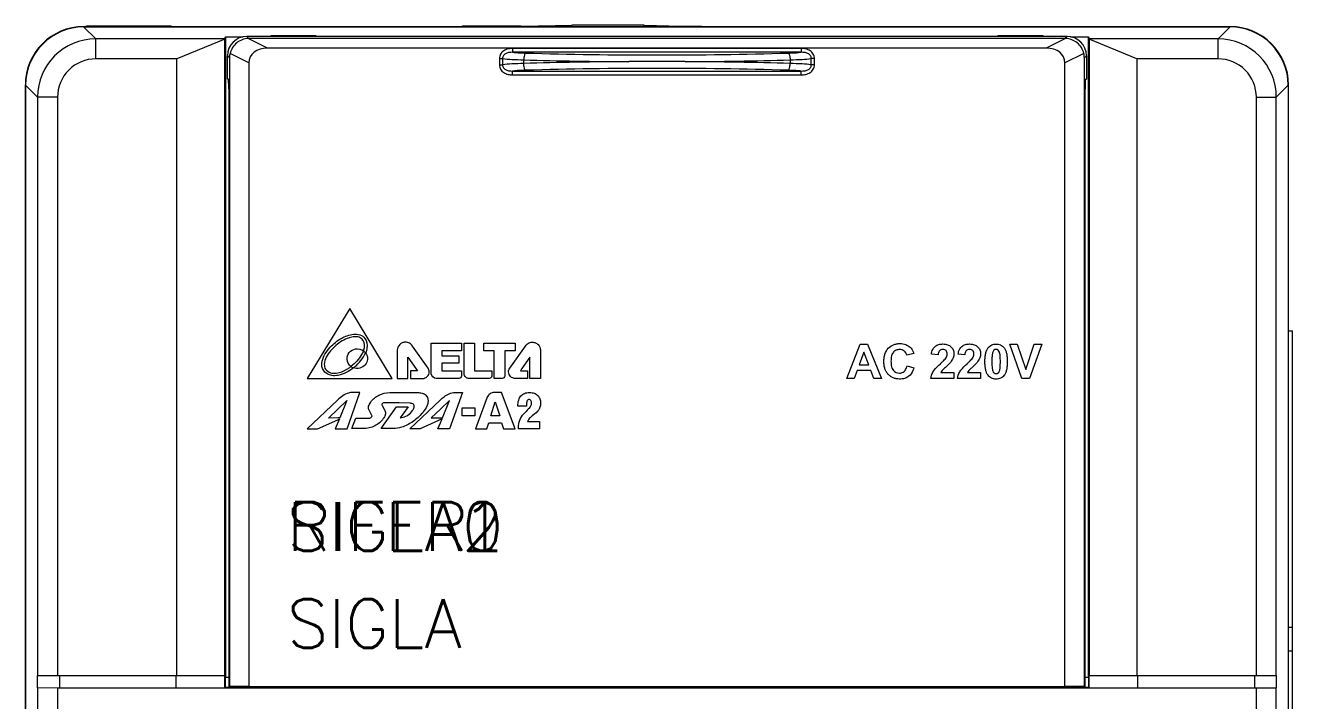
# Model space of a CAD drawing. Extents: x 0 to 67, y 0 to 185.
# Drawn here: x 1.5 to 66.8, y 149.7 to 184.5 of the extents above; entities that cross this region are included whole.
import ezdxf

# ---------------------------------------------------------------- set-up
doc = ezdxf.new("R2010")
doc.units = 0
doc.header["$LTSCALE"] = 4
doc.layers.get('0').update_dxf_attribs({"linetype": 'CONTINUOUS'})
doc.layers.add('02___PRT_ALL_AXES', color=7, linetype='CONTINUOUS')
doc.styles.get("Standard").update_dxf_attribs({"font": 'romans.shx'})

msp = doc.modelspace()

# ---------------------------------------------------------------- linework, layer by layer
at = {"color": 7, "linetype": 'Continuous'}
for p, q in [((63.543, 184.474), (4.543, 184.474)), ((5.171, 183.845), (4.558, 184.458)), ((63.528, 184.458), (4.558, 184.458)), ((5.143, 184.474), (5.143, 184.524)), ((5.143, 184.524), (9.043, 184.524)), ((6.493, 184.474), (6.493, 184.524)), ((9.043, 184.474), (9.043, 184.524)), ((11.808, 183.845), (11.843, 183.95)), ((11.843, 183.95), (11.843, 150.969)), ((11.843, 183.95), (12.76, 183.95)), ((13.048, 183.868), (12.943, 183.974)), ((55.144, 183.974), (12.943, 183.974)), ((14.193, 184.026), (14.176, 183.974)), ((14.193, 184.026), (14.193, 183.974)), ((14.193, 184.026), (16.493, 184.026)), ((16.493, 183.974), (16.493, 184.026)), ((16.493, 184.026), (16.511, 183.974)), ((27.043, 184.5), (28.817, 184.53)), ((28.817, 184.53), (29.656, 184.544)), ((29.656, 184.474), (29.656, 184.544)), ((33.384, 184.544), (29.656, 184.544)), ((33.384, 184.474), (33.384, 184.544)), ((33.384, 184.544), (34.654, 184.523)), ((34.654, 184.523), (36.353, 184.494)), ((51.593, 184.026), (51.576, 183.974)), ((51.593, 184.026), (51.593, 183.974)), ((51.593, 184.026), (53.893, 184.026)), ((53.893, 183.974), (53.893, 184.026)), ((53.893, 184.026), (53.911, 183.974)), ((55.144, 183.974), (55.038, 183.868)), ((55.326, 183.95), (56.243, 183.95)), ((56.243, 150.969), (56.243, 183.95)), ((56.243, 183.95), (56.278, 183.845)), ((62.916, 183.845), (63.528, 184.458)), ((5.171, 182.819), (5.171, 183.845)), ((11.808, 183.845), (5.171, 183.845)), ((11.808, 183.831), (9.343, 182.819)), ((11.808, 183.831), (11.808, 183.845)), ((11.808, 151.074), (11.808, 183.831)), ((14.012, 183.368), (13.015, 183.867)), ((55.038, 183.868), (13.048, 183.868)), ((54.074, 183.368), (14.012, 183.368)), ((26.615, 183.354), (26.615, 183.155)), ((41.471, 183.354), (26.615, 183.354)), ((41.471, 183.354), (41.471, 183.155)), ((55.071, 183.867), (54.074, 183.368)), ((56.278, 183.831), (56.278, 183.845)), ((62.916, 183.845), (56.278, 183.845)), ((56.278, 183.831), (56.278, 151.074)), ((58.743, 182.819), (56.278, 183.831)), ((62.916, 182.819), (62.916, 183.845)), ((9.343, 182.819), (5.171, 182.819)), ((9.343, 151.074), (9.343, 182.819)), ((11.943, 181.774), (11.943, 182.974)), ((12.049, 182.868), (11.943, 182.974)), ((12.049, 182.868), (12.049, 150.513)), ((13.048, 182.612), (12.076, 183.099)), ((13.048, 182.612), (13.048, 150.522)), ((25.937, 182.834), (25.937, 182.513)), ((25.937, 182.834), (26.1, 182.834)), ((26.1, 182.834), (26.1, 182.513)), ((41.471, 183.155), (26.615, 183.155)), ((27.189, 182.58), (27.189, 182.767)), ((35.495, 182.674), (32.59, 182.674)), ((40.898, 182.767), (40.898, 182.58)), ((41.987, 182.513), (41.987, 182.834)), ((42.15, 182.834), (41.987, 182.834)), ((42.15, 182.513), (42.15, 182.834)), ((56.01, 183.099), (55.038, 182.612)), ((55.038, 150.522), (55.038, 182.612)), ((56.143, 182.974), (56.038, 182.868)), ((56.038, 150.513), (56.038, 182.868)), ((56.143, 182.974), (56.143, 181.774)), ((58.743, 182.819), (58.743, 151.074)), ((62.916, 182.819), (58.743, 182.819)), ((25.937, 182.513), (26.1, 182.513)), ((26.615, 181.993), (26.615, 182.192)), ((26.615, 182.192), (41.471, 182.192)), ((26.615, 181.993), (41.471, 181.993)), ((41.471, 181.993), (41.471, 182.192)), ((42.15, 182.513), (41.987, 182.513)), ((1.543, 14.858), (1.543, 181.474)), ((1.559, 181.459), (1.559, 24.688)), ((2.172, 180.846), (1.559, 181.459)), ((11.996, 181.774), (11.943, 181.774)), ((56.091, 181.774), (56.143, 181.774)), ((65.915, 180.846), (66.527, 181.459)), ((66.527, 181.459), (66.527, 24.688)), ((66.543, 24.674), (66.543, 181.474)), ((2.172, 180.846), (2.172, 151.074)), ((3.198, 180.846), (2.172, 180.846)), ((3.198, 180.846), (3.198, 151.074)), ((12.009, 181.274), (12.009, 150.5)), ((56.078, 150.5), (56.078, 181.274)), ((64.889, 151.074), (64.889, 180.846)), ((64.889, 180.846), (65.915, 180.846)), ((65.915, 151.074), (65.915, 180.846)), ((18.247, 169.973), (16.048, 166.368)), ((20.427, 166.368), (18.247, 169.973)), ((66.543, 168.812), (66.755, 168.812)), ((66.741, 19.04), (66.755, 168.812)), ((20.683, 167.831), (20.683, 166.368)), ((22.267, 166.897), (21.46, 168.039)), ((22.43, 166.614), (22.43, 168.19)), ((22.43, 168.19), (23.979, 168.19)), ((22.976, 167.798), (22.976, 167.539)), ((23.979, 167.798), (22.976, 167.798)), ((23.979, 168.19), (23.979, 167.798)), ((24.127, 166.614), (24.127, 168.19)), ((24.127, 168.19), (24.659, 168.19)), ((24.659, 168.19), (24.659, 166.765)), ((25.131, 167.798), (25.131, 168.19)), ((25.131, 168.19), (26.749, 168.19)), ((25.672, 167.798), (25.131, 167.798)), ((25.672, 166.368), (25.672, 167.798)), ((26.209, 167.798), (26.209, 166.496)), ((26.749, 167.798), (26.209, 167.798)), ((26.469, 166.897), (27.276, 168.039)), ((26.749, 168.19), (26.749, 167.798)), ((28.048, 167.831), (28.048, 166.368)), ((43.821, 166.368), (44.506, 168.137)), ((44.694, 167.723), (44.456, 167.07)), ((44.506, 168.137), (44.884, 168.137)), ((44.938, 167.07), (44.694, 167.723)), ((44.884, 168.137), (45.593, 166.368)), ((47.258, 167.646), (46.906, 167.561)), ((48.51, 167.586), (48.171, 167.619)), ((49.883, 167.586), (49.544, 167.619)), ((52.824, 166.368), (52.194, 168.137)), ((52.194, 168.137), (52.581, 168.137)), ((52.581, 168.137), (53.028, 166.828)), ((53.028, 166.828), (53.459, 168.137)), ((53.84, 168.137), (53.21, 166.368)), ((53.459, 168.137), (53.84, 168.137)), ((21.224, 166.368), (21.224, 167.469)), ((21.224, 167.469), (21.642, 166.873)), ((22.976, 167.539), (23.847, 167.539)), ((22.976, 167.147), (22.976, 166.765)), ((23.847, 167.147), (22.976, 167.147)), ((23.847, 167.539), (23.847, 167.147)), ((27.507, 167.459), (27.089, 166.873)), ((27.507, 166.368), (27.507, 167.459)), ((44.456, 167.07), (44.938, 167.07)), ((46.917, 167.021), (47.264, 166.913)), ((16.048, 166.368), (20.427, 166.368)), ((20.683, 166.368), (21.224, 166.368)), ((21.356, 166.765), (21.356, 166.368)), ((21.716, 166.765), (21.356, 166.765)), ((21.356, 166.368), (21.972, 166.368)), ((21.642, 166.873), (21.716, 166.765)), ((23.857, 166.368), (22.685, 166.368)), ((22.976, 166.765), (23.979, 166.765)), ((23.979, 166.765), (23.979, 166.486)), ((25.411, 166.368), (24.383, 166.368)), ((24.659, 166.765), (25.539, 166.765)), ((25.539, 166.765), (25.539, 166.486)), ((26.076, 166.368), (25.672, 166.368)), ((27.374, 166.368), (26.759, 166.368)), ((27.089, 166.873), (27.015, 166.765)), ((27.015, 166.765), (27.374, 166.765)), ((27.374, 166.765), (27.374, 166.368)), ((28.048, 166.368), (27.507, 166.368)), ((44.2, 166.368), (43.821, 166.368)), ((44.346, 166.77), (44.2, 166.368)), ((45.055, 166.77), (44.346, 166.77)), ((45.208, 166.368), (45.055, 166.77)), ((45.593, 166.368), (45.208, 166.368)), ((49.323, 166.368), (48.135, 166.368)), ((48.648, 166.682), (49.323, 166.682)), ((49.323, 166.682), (49.323, 166.368)), ((50.696, 166.368), (49.508, 166.368)), ((50.021, 166.682), (50.696, 166.682)), ((50.696, 166.682), (50.696, 166.368)), ((53.21, 166.368), (52.824, 166.368)), ((18.095, 163.779), (18.757, 165.646)), ((18.757, 165.646), (18.373, 165.646)), ((20.292, 165.642), (21.695, 165.642)), ((24.031, 165.648), (23.366, 163.782)), ((23.653, 165.648), (24.031, 165.648)), ((26.04, 165.649), (25.671, 165.649)), ((26.742, 163.779), (26.04, 165.649)), ((17.601, 165.248), (16.048, 163.779)), ((17.151, 164.332), (18.091, 165.24)), ((18.091, 165.24), (17.732, 164.335)), ((20.784, 165.113), (20.019, 165.113)), ((20.781, 165.111), (20.784, 165.113)), ((21.347, 165.091), (20.781, 165.111)), ((21.335, 163.782), (22.882, 165.251)), ((21.367, 165.089), (21.347, 165.091)), ((23.366, 165.241), (22.9, 164.788)), ((23.009, 164.337), (23.366, 165.241)), ((25.313, 165.4), (24.709, 163.779)), ((25.496, 164.439), (25.725, 165.167)), ((25.725, 165.167), (25.954, 164.439)), ((27.332, 165.053), (27.326, 164.949)), ((17.621, 164.335), (17.151, 164.332)), ((17.732, 164.335), (17.621, 164.335)), ((19.38, 164.468), (19.221, 164.765)), ((19.854, 163.785), (20.642, 164.912)), ((19.896, 164.985), (20.003, 164.786)), ((20.642, 164.912), (21.237, 164.912)), ((21.237, 164.912), (20.838, 164.339)), ((22.9, 164.788), (22.431, 164.337)), ((22.431, 164.337), (23.009, 164.337)), ((24.028, 164.439), (24.028, 164.85)), ((24.028, 164.85), (24.678, 164.85)), ((24.678, 164.439), (24.028, 164.439)), ((24.678, 164.85), (24.678, 164.439)), ((25.954, 164.439), (25.496, 164.439)), ((27.326, 164.949), (26.887, 164.949)), ((16.048, 163.779), (16.572, 163.779)), ((16.572, 163.779), (17.621, 164.247)), ((17.708, 164.285), (17.493, 163.777)), ((17.493, 163.777), (17.621, 163.779)), ((17.621, 164.247), (17.708, 164.285)), ((17.621, 163.779), (18.095, 163.779)), ((18.35, 163.785), (18.549, 164.332)), ((18.939, 163.785), (18.35, 163.785)), ((18.549, 164.332), (19.219, 164.331)), ((20.37, 163.785), (19.854, 163.785)), ((21.855, 163.782), (21.335, 163.782)), ((22.984, 164.288), (21.855, 163.782)), ((22.769, 163.782), (22.9, 164.086)), ((23.366, 163.782), (22.769, 163.782)), ((22.9, 164.086), (22.984, 164.288)), ((24.709, 163.779), (25.298, 163.779)), ((25.298, 163.779), (25.399, 164.088)), ((25.399, 164.088), (26.051, 164.088)), ((26.051, 164.088), (26.152, 163.779)), ((26.152, 163.779), (26.742, 163.779)), ((27.998, 163.779), (26.916, 163.779)), ((27.386, 164.152), (27.998, 164.152)), ((27.998, 164.152), (27.998, 163.779)), ((66.754, 153.542), (66.543, 153.542)), ((66.543, 152.342), (66.753, 152.342)), ((2.163, 150.442), (2.163, 151.074)), ((2.172, 151.074), (11.808, 151.074)), ((3.322, 150.432), (3.322, 151.074)), ((9.305, 150.432), (9.305, 151.074)), ((11.81, 150.44), (11.81, 151.074)), ((12.009, 150.969), (11.843, 150.969)), ((56.243, 150.969), (56.078, 150.969)), ((56.276, 150.44), (56.276, 151.074)), ((56.278, 151.074), (65.915, 151.074)), ((58.782, 150.432), (58.782, 151.074)), ((64.807, 150.432), (64.807, 151.074)), ((65.922, 150.441), (65.922, 151.074)), ((2.172, 150.439), (2.163, 150.442)), ((3.322, 150.432), (2.163, 150.442)), ((2.172, 150.439), (2.172, 25.301)), ((3.198, 150.43), (2.172, 150.439)), ((3.198, 150.43), (3.198, 25.301)), ((64.889, 150.43), (3.198, 150.43)), ((9.305, 150.432), (3.322, 150.432)), ((11.81, 150.44), (9.305, 150.432)), ((11.839, 150.469), (11.81, 150.44)), ((15.035, 150.469), (11.839, 150.469)), ((12.009, 150.5), (12.049, 150.513)), ((12.009, 150.5), (14.243, 150.5)), ((13.048, 150.522), (12.049, 150.513)), ((13.048, 150.522), (55.038, 150.522)), ((14.243, 150.482), (14.243, 150.5)), ((15.243, 150.482), (14.243, 150.482)), ((15.04, 150.474), (16.564, 150.474)), ((16.417, 150.474), (16.443, 150.5)), ((16.443, 150.5), (51.643, 150.5)), ((16.543, 150.47), (16.543, 150.5)), ((16.658, 150.458), (16.564, 150.474)), ((51.428, 150.458), (16.658, 150.458)), ((51.522, 150.474), (51.428, 150.458)), ((51.522, 150.474), (53.047, 150.474)), ((51.543, 150.5), (51.543, 150.47)), ((51.669, 150.474), (51.643, 150.5)), ((53.843, 150.482), (52.843, 150.482)), ((56.248, 150.469), (53.051, 150.469)), ((53.843, 150.482), (53.843, 150.5)), ((53.843, 150.5), (56.078, 150.5)), ((56.038, 150.513), (55.038, 150.522)), ((56.078, 150.5), (56.038, 150.513)), ((56.276, 150.44), (56.248, 150.469)), ((58.782, 150.432), (56.276, 150.44)), ((64.807, 150.432), (58.782, 150.432)), ((65.922, 150.441), (64.807, 150.432)), ((64.889, 150.43), (65.915, 150.439)), ((64.889, 25.301), (64.889, 150.43)), ((65.915, 150.439), (65.922, 150.441)), ((65.915, 25.301), (65.915, 150.439))]:
    msp.add_line(p, q, dxfattribs=at)
for centre, radius, start, end in [((4.543, 181.474), 3, 90, 180), ((63.543, 181.474), 3, 0, 90), ((5.171, 180.845), 3, 90.01153, 179.98847), ((62.915, 180.845), 3, 0.01153, 89.98847), ((5.17, 180.846), 1.973, 89.99359, 180.00605), ((33.903, 413.66), 230.99, 268.33423, 269.6745), ((33.976, -52.521), 235.199, 90.3375, 91.65377), ((34.043, 415.68), 232.663, 268.33515, 271.66485), ((34.11, 417.867), 235.198, 270.33749, 271.65378), ((34.183, -48.312), 230.99, 88.33423, 89.6745), ((62.916, 180.846), 1.973, 359.99359, 90.00605), ((34.043, -50.333), 232.663, 88.33515, 91.66485), ((38.432, 153.488), 15.77, 133.98889, 135.08998)]:
    msp.add_arc(centre, radius, start, end, dxfattribs=at)
for centre, major_axis, ratio, start_param, end_param in [((4.56, 181.457), (2.123, -2.123), 0.999315, 2.356537, 3.926648), ((12.944, 182.973), (0.708, -0.708), 0.999315, 2.356537, 3.926648), ((55.143, 182.973), (0.708, 0.708), 0.999315, -0.785056, 0.785056), ((63.526, 181.457), (2.123, 2.123), 0.999315, -0.785056, 0.785056), ((13.103, 182.814), (-0.424, 0.978), 0.928326, -0.382645, -0.349644), ((14.481, 182.244), (-1.361, 0.682), 0.656782, -0.919163, 0.317879), ((53.605, 182.244), (-1.361, -0.682), 0.656782, 2.823714, 4.060755), ((54.984, 182.814), (0.424, 0.978), 0.928326, 0.349644, 0.382645), ((13.075, 182.842), (0.948, -0.407), 0.963653, -2.982367, -2.749065), ((55.011, 182.842), (0.948, 0.407), 0.963653, -0.392528, -0.159225), ((11.996, 181.274), (0, 0.5), 0.026186, -1.570796, 0), ((56.091, 181.274), (0, 0.5), 0.026186, 0, 1.570796), ((11.839, 150.969), (0, 0.5), 0.008727, -3.132866, -1.570796), ((56.248, 150.969), (0, 0.5), 0.008727, -4.712389, -3.150319), ((15.035, 150.969), (0, 0.5), 0.008727, -3.132866, -3.00374), ((16.658, 150.758), (0, 0.3), 0.052408, -3.67477, -3.150319), ((51.428, 150.758), (0, 0.3), 0.052408, -3.132866, -2.608415), ((53.051, 150.969), (0, 0.5), 0.008727, -3.279445, -3.150319)]:
    msp.add_ellipse(centre, major_axis=major_axis, ratio=ratio, start_param=start_param, end_param=end_param, dxfattribs=at)
for points, knots in [([(13.015, 183.867), (12.907, 183.864), (12.691, 183.82), (12.406, 183.654), (12.188, 183.406), (12.102, 183.203), (12.076, 183.099)], [0, 0, 0, 0, 0.249743, 0.499909, 0.751366, 1, 1, 1, 1]), ([(26.615, 183.354), (26.536, 183.354), (26.377, 183.338), (26.153, 183.247), (26.009, 183.1), (25.947, 182.953), (25.937, 182.874), (25.937, 182.834)], [0, 0, 0, 0, 0.250301, 0.500191, 0.749315, 0.874681, 1, 1, 1, 1]), ([(42.15, 182.834), (42.15, 182.874), (42.139, 182.953), (42.077, 183.1), (41.933, 183.247), (41.71, 183.338), (41.551, 183.354), (41.471, 183.354)], [0, 0, 0, 0, 0.125322, 0.250694, 0.499823, 0.749709, 1, 1, 1, 1]), ([(56.01, 183.099), (55.984, 183.203), (55.898, 183.406), (55.68, 183.654), (55.395, 183.82), (55.179, 183.864), (55.071, 183.867)], [0, 0, 0, 0, 0.248634, 0.500091, 0.750257, 1, 1, 1, 1]), ([(26.615, 183.155), (26.559, 183.156), (26.447, 183.151), (26.282, 183.108), (26.163, 183.022), (26.108, 182.92), (26.099, 182.863), (26.1, 182.834)], [0, 0, 0, 0, 0.24803, 0.496914, 0.746675, 0.873244, 1, 1, 1, 1]), ([(26.1, 182.834), (26.259, 182.815), (26.622, 182.787), (26.985, 182.772), (27.189, 182.767)], [0, 0, 0, 0, 0.439939, 1, 1, 1, 1]), ([(26.615, 183.155), (26.665, 183.15), (26.887, 183.131), (27.11, 183.121), (27.284, 183.115)], [0, 0, 0, 0, 0.223912, 1, 1, 1, 1]), ([(27.284, 183.115), (27.277, 183.113), (27.263, 183.102), (27.239, 183.065), (27.215, 182.993), (27.196, 182.888), (27.19, 182.809), (27.189, 182.767)], [0, 0, 0, 0, 0.057532, 0.135853, 0.360121, 0.659638, 1, 1, 1, 1]), ([(40.803, 183.115), (40.864, 183.117), (41.087, 183.125), (41.31, 183.139), (41.471, 183.155)], [0, 0, 0, 0, 0.272744, 1, 1, 1, 1]), ([(40.803, 183.115), (40.809, 183.113), (40.823, 183.102), (40.848, 183.065), (40.871, 182.993), (40.891, 182.888), (40.897, 182.809), (40.898, 182.767)], [0, 0, 0, 0, 0.057534, 0.135858, 0.36013, 0.659645, 1, 1, 1, 1]), ([(40.898, 182.767), (41.101, 182.772), (41.465, 182.787), (41.828, 182.815), (41.987, 182.834)], [0, 0, 0, 0, 0.560061, 1, 1, 1, 1]), ([(41.987, 182.834), (41.987, 182.863), (41.978, 182.92), (41.923, 183.022), (41.804, 183.108), (41.64, 183.151), (41.527, 183.156), (41.471, 183.155)], [0, 0, 0, 0, 0.126761, 0.253337, 0.503099, 0.751978, 1, 1, 1, 1]), ([(25.937, 182.513), (25.937, 182.473), (25.947, 182.394), (26.009, 182.247), (26.153, 182.1), (26.377, 182.009), (26.536, 181.993), (26.615, 181.993)], [0, 0, 0, 0, 0.125322, 0.250694, 0.499823, 0.749709, 1, 1, 1, 1]), ([(26.1, 182.513), (26.099, 182.484), (26.108, 182.427), (26.163, 182.325), (26.282, 182.239), (26.447, 182.196), (26.559, 182.191), (26.615, 182.192)], [0, 0, 0, 0, 0.126761, 0.253337, 0.503099, 0.751978, 1, 1, 1, 1]), ([(27.189, 182.58), (26.985, 182.575), (26.622, 182.56), (26.259, 182.532), (26.1, 182.513)], [0, 0, 0, 0, 0.560061, 1, 1, 1, 1]), ([(27.284, 182.232), (27.223, 182.23), (27, 182.222), (26.777, 182.208), (26.615, 182.192)], [0, 0, 0, 0, 0.272744, 1, 1, 1, 1]), ([(27.284, 182.232), (27.277, 182.234), (27.263, 182.245), (27.239, 182.282), (27.215, 182.354), (27.196, 182.459), (27.19, 182.538), (27.189, 182.58)], [0, 0, 0, 0, 0.057534, 0.135858, 0.36013, 0.659645, 1, 1, 1, 1]), ([(40.803, 182.232), (40.809, 182.234), (40.823, 182.245), (40.848, 182.282), (40.871, 182.354), (40.891, 182.459), (40.897, 182.538), (40.898, 182.58)], [0, 0, 0, 0, 0.057532, 0.135853, 0.360122, 0.659638, 1, 1, 1, 1]), ([(41.471, 182.192), (41.422, 182.197), (41.199, 182.216), (40.976, 182.226), (40.803, 182.232)], [0, 0, 0, 0, 0.223912, 1, 1, 1, 1]), ([(41.987, 182.513), (41.828, 182.532), (41.465, 182.56), (41.101, 182.575), (40.898, 182.58)], [0, 0, 0, 0, 0.439939, 1, 1, 1, 1]), ([(41.471, 182.192), (41.527, 182.191), (41.64, 182.196), (41.804, 182.239), (41.923, 182.325), (41.978, 182.427), (41.987, 182.484), (41.987, 182.513)], [0, 0, 0, 0, 0.24803, 0.496914, 0.746675, 0.873244, 1, 1, 1, 1]), ([(41.471, 181.993), (41.551, 181.993), (41.71, 182.009), (41.933, 182.1), (42.077, 182.247), (42.139, 182.394), (42.15, 182.473), (42.15, 182.513)], [0, 0, 0, 0, 0.250301, 0.500191, 0.749315, 0.874681, 1, 1, 1, 1]), ([(16.806, 167.194), (16.85, 167.488), (17.175, 167.966), (17.59, 168.311), (17.8, 168.43)], [0, 0, 0, 0, 0.551677, 1, 1, 1, 1]), ([(18.203, 168.459), (17.952, 168.385), (17.613, 168.164), (17.333, 167.893), (17.253, 167.793)], [0, 0, 0, 0, 0.671641, 1, 1, 1, 1]), ([(17.8, 168.43), (17.996, 168.538), (18.314, 168.664), (18.767, 168.649), (18.956, 168.512), (19.02, 168.426)], [0, 0, 0, 0, 0.508767, 0.754576, 1, 1, 1, 1]), ([(18.917, 168.341), (18.871, 168.41), (18.727, 168.513), (18.465, 168.526), (18.292, 168.493), (18.203, 168.459)], [0, 0, 0, 0, 0.322762, 0.630156, 1, 1, 1, 1]), ([(18.946, 167.784), (18.953, 167.801), (19.013, 167.977), (19.008, 168.198), (18.917, 168.341)], [0, 0, 0, 0, 0.096631, 1, 1, 1, 1]), ([(19.02, 168.426), (19.12, 168.294), (19.155, 168.009), (19.087, 167.765), (19.05, 167.685)], [0, 0, 0, 0, 0.651348, 1, 1, 1, 1]), ([(17.253, 167.793), (17.084, 167.601), (16.877, 167.283), (16.941, 166.918), (16.993, 166.849)], [0, 0, 0, 0, 0.748654, 1, 1, 1, 1]), ([(18.297, 166.982), (18.19, 167.074), (18.033, 167.331), (18.179, 167.731), (18.541, 167.946), (18.829, 167.864), (18.946, 167.784)], [0, 0, 0, 0, 0.267373, 0.49717, 0.73173, 1, 1, 1, 1]), ([(18.946, 167.784), (18.918, 167.721), (18.748, 167.42), (18.517, 167.148), (18.297, 166.982)], [0, 0, 0, 0, 0.199523, 1, 1, 1, 1]), ([(19.05, 167.685), (19.116, 167.59), (19.191, 167.363), (19.019, 166.94), (18.622, 166.841), (18.425, 166.911)], [0, 0, 0, 0, 0.270402, 0.510849, 1, 1, 1, 1]), ([(18.425, 166.911), (18.447, 166.926), (18.708, 167.132), (18.92, 167.408), (19.05, 167.685)], [0, 0, 0, 0, 0.080329, 1, 1, 1, 1]), ([(19.05, 167.685), (19.047, 167.688), (19.018, 167.726), (18.983, 167.761), (18.946, 167.784)], [0, 0, 0, 0, 0.089715, 1, 1, 1, 1]), ([(21.46, 168.039), (21.423, 168.096), (21.343, 168.17), (21.211, 168.223), (21.083, 168.24), (20.937, 168.211), (20.755, 168.097), (20.683, 167.934), (20.683, 167.831)], [0, 0, 0, 0, 0.193898, 0.294997, 0.400176, 0.557323, 0.707276, 1, 1, 1, 1]), ([(27.276, 168.039), (27.313, 168.096), (27.393, 168.169), (27.523, 168.223), (27.65, 168.24), (27.795, 168.211), (27.976, 168.097), (28.048, 167.934), (28.048, 167.831)], [0, 0, 0, 0, 0.194518, 0.294906, 0.397819, 0.555588, 0.706088, 1, 1, 1, 1]), ([(46.998, 166.479), (46.936, 166.431), (46.824, 166.376), (46.661, 166.343), (46.517, 166.334), (46.361, 166.346), (46.205, 166.392), (46.065, 166.469), (45.943, 166.575), (45.842, 166.707), (45.77, 166.864), (45.729, 167.043), (45.716, 167.239), (45.729, 167.437), (45.782, 167.678), (45.871, 167.838), (45.949, 167.92)], [0, 0, 0, 0, 0.090866, 0.139711, 0.192396, 0.257655, 0.3191, 0.3794, 0.441371, 0.504865, 0.570001, 0.63958, 0.715908, 0.796372, 0.869051, 1, 1, 1, 1]), ([(45.949, 167.92), (46.022, 167.999), (46.16, 168.095), (46.375, 168.155), (46.542, 168.169), (46.701, 168.157), (46.887, 168.111), (47.011, 168.035), (47.077, 167.972)], [0, 0, 0, 0, 0.259532, 0.393178, 0.536637, 0.662055, 0.778482, 1, 1, 1, 1]), ([(46.21, 167.718), (46.165, 167.666), (46.118, 167.56), (46.091, 167.402), (46.085, 167.259), (46.091, 167.113), (46.117, 166.949), (46.162, 166.839), (46.208, 166.785)], [0, 0, 0, 0, 0.210669, 0.340321, 0.490291, 0.648982, 0.784889, 1, 1, 1, 1]), ([(46.774, 167.779), (46.741, 167.805), (46.663, 167.847), (46.544, 167.863), (46.438, 167.853), (46.322, 167.818), (46.249, 167.762), (46.21, 167.718)], [0, 0, 0, 0, 0.203289, 0.419148, 0.571821, 0.715151, 1, 1, 1, 1]), ([(47.077, 167.972), (47.143, 167.911), (47.209, 167.799), (47.249, 167.68), (47.258, 167.646)], [0, 0, 0, 0, 0.718164, 1, 1, 1, 1]), ([(48.171, 167.619), (48.179, 167.702), (48.211, 167.853), (48.328, 168.006), (48.445, 168.077), (48.541, 168.115), (48.647, 168.138), (48.763, 168.145), (48.881, 168.137), (48.993, 168.111), (49.092, 168.067), (49.199, 167.986), (49.299, 167.848), (49.326, 167.692), (49.322, 167.603), (49.319, 167.58)], [0, 0, 0, 0, 0.138938, 0.253966, 0.310062, 0.367279, 0.427363, 0.491836, 0.561616, 0.625122, 0.684379, 0.741876, 0.850693, 0.96067, 1, 1, 1, 1]), ([(48.582, 167.798), (48.546, 167.76), (48.519, 167.683), (48.511, 167.609), (48.51, 167.586)], [0, 0, 0, 0, 0.694012, 1, 1, 1, 1]), ([(48.922, 167.8), (48.902, 167.821), (48.847, 167.854), (48.753, 167.865), (48.657, 167.853), (48.603, 167.818), (48.582, 167.798)], [0, 0, 0, 0, 0.233308, 0.497498, 0.761179, 1, 1, 1, 1]), ([(48.913, 167.419), (48.935, 167.451), (48.971, 167.517), (48.989, 167.625), (48.976, 167.724), (48.943, 167.78), (48.922, 167.8)], [0, 0, 0, 0, 0.284999, 0.539859, 0.78721, 1, 1, 1, 1]), ([(49.544, 167.619), (49.549, 167.663), (49.572, 167.811), (49.65, 167.956), (49.734, 168.021)], [0, 0, 0, 0, 0.29287, 1, 1, 1, 1]), ([(49.734, 168.021), (49.787, 168.061), (49.882, 168.109), (50.021, 168.138), (50.136, 168.145), (50.254, 168.137), (50.399, 168.104), (50.495, 168.049), (50.546, 168.001)], [0, 0, 0, 0, 0.231799, 0.355365, 0.487914, 0.631252, 0.761627, 1, 1, 1, 1]), ([(49.956, 167.798), (49.919, 167.76), (49.893, 167.683), (49.884, 167.609), (49.883, 167.586)], [0, 0, 0, 0, 0.694065, 1, 1, 1, 1]), ([(50.296, 167.8), (50.275, 167.821), (50.221, 167.854), (50.126, 167.865), (50.031, 167.853), (49.977, 167.818), (49.956, 167.798)], [0, 0, 0, 0, 0.233308, 0.497498, 0.761179, 1, 1, 1, 1]), ([(50.287, 167.419), (50.309, 167.451), (50.344, 167.517), (50.362, 167.625), (50.349, 167.724), (50.316, 167.78), (50.296, 167.8)], [0, 0, 0, 0, 0.284883, 0.539917, 0.787438, 1, 1, 1, 1]), ([(50.546, 168.001), (50.593, 167.957), (50.673, 167.848), (50.702, 167.676), (50.689, 167.534), (50.667, 167.459), (50.653, 167.423)], [0, 0, 0, 0, 0.311933, 0.627029, 0.814852, 1, 1, 1, 1]), ([(51.079, 166.533), (51.05, 166.569), (51, 166.658), (50.953, 166.819), (50.931, 166.977), (50.921, 167.122), (50.919, 167.241), (50.921, 167.359), (50.932, 167.503), (50.957, 167.663), (51.01, 167.829), (51.063, 167.922), (51.094, 167.961)], [0, 0, 0, 0, 0.092339, 0.203264, 0.336653, 0.412533, 0.494779, 0.575779, 0.651067, 0.785389, 0.900356, 1, 1, 1, 1]), ([(51.313, 167.681), (51.298, 167.624), (51.287, 167.523), (51.279, 167.375), (51.278, 167.238), (51.279, 167.102), (51.286, 166.959), (51.295, 166.863), (51.31, 166.81)], [0, 0, 0, 0, 0.203999, 0.343612, 0.508714, 0.672854, 0.809259, 1, 1, 1, 1]), ([(51.683, 167.666), (51.678, 167.684), (51.661, 167.739), (51.635, 167.796), (51.604, 167.822)], [0, 0, 0, 0, 0.318755, 1, 1, 1, 1]), ([(51.679, 166.796), (51.694, 166.853), (51.705, 166.953), (51.713, 167.101), (51.714, 167.238), (51.713, 167.374), (51.706, 167.516), (51.697, 167.612), (51.683, 167.666)], [0, 0, 0, 0, 0.203243, 0.342869, 0.508247, 0.672511, 0.809054, 1, 1, 1, 1]), ([(51.899, 167.959), (51.93, 167.92), (51.983, 167.827), (52.036, 167.661), (52.06, 167.501), (52.07, 167.356), (52.073, 167.238), (52.07, 167.119), (52.06, 166.975), (52.035, 166.814), (51.983, 166.648), (51.929, 166.554), (51.898, 166.516)], [0, 0, 0, 0, 0.097761, 0.211194, 0.344266, 0.419, 0.499474, 0.579848, 0.654539, 0.78772, 0.901549, 1, 1, 1, 1]), ([(17.318, 166.514), (17.147, 166.548), (16.831, 166.721), (16.787, 167.06), (16.806, 167.194)], [0, 0, 0, 0, 0.563637, 1, 1, 1, 1]), ([(18.085, 166.845), (18.116, 166.863), (18.189, 166.906), (18.26, 166.951), (18.297, 166.982)], [0, 0, 0, 0, 0.429503, 1, 1, 1, 1]), ([(18.297, 166.982), (18.312, 166.971), (18.353, 166.944), (18.397, 166.921), (18.425, 166.911)], [0, 0, 0, 0, 0.383966, 1, 1, 1, 1]), ([(46.769, 166.734), (46.826, 166.785), (46.881, 166.886), (46.91, 166.99), (46.917, 167.021)], [0, 0, 0, 0, 0.707943, 1, 1, 1, 1]), ([(48.251, 166.706), (48.269, 166.736), (48.38, 166.891), (48.518, 167.024), (48.632, 167.129)], [0, 0, 0, 0, 0.18414, 1, 1, 1, 1]), ([(48.632, 167.129), (48.667, 167.162), (48.764, 167.255), (48.865, 167.347), (48.913, 167.419)], [0, 0, 0, 0, 0.353526, 1, 1, 1, 1]), ([(48.921, 166.971), (48.897, 166.949), (48.828, 166.885), (48.758, 166.821), (48.717, 166.776)], [0, 0, 0, 0, 0.351862, 1, 1, 1, 1]), ([(49.144, 167.197), (49.132, 167.182), (49.063, 167.102), (48.985, 167.03), (48.921, 166.971)], [0, 0, 0, 0, 0.179973, 1, 1, 1, 1]), ([(49.319, 167.58), (49.317, 167.565), (49.309, 167.511), (49.269, 167.374), (49.198, 167.266), (49.144, 167.197)], [0, 0, 0, 0, 0.10988, 0.380854, 1, 1, 1, 1]), ([(49.624, 166.706), (49.642, 166.736), (49.753, 166.891), (49.892, 167.024), (50.006, 167.129)], [0, 0, 0, 0, 0.18414, 1, 1, 1, 1]), ([(50.006, 167.129), (50.04, 167.162), (50.137, 167.255), (50.238, 167.347), (50.287, 167.419)], [0, 0, 0, 0, 0.35333, 1, 1, 1, 1]), ([(50.295, 166.971), (50.27, 166.949), (50.201, 166.885), (50.131, 166.821), (50.091, 166.776)], [0, 0, 0, 0, 0.352236, 1, 1, 1, 1]), ([(50.517, 167.197), (50.506, 167.182), (50.436, 167.102), (50.359, 167.03), (50.295, 166.971)], [0, 0, 0, 0, 0.179973, 1, 1, 1, 1]), ([(16.993, 166.849), (17.057, 166.766), (17.233, 166.635), (17.644, 166.622), (17.919, 166.746), (18.085, 166.845)], [0, 0, 0, 0, 0.26498, 0.513246, 1, 1, 1, 1]), ([(18.425, 166.911), (18.19, 166.732), (17.827, 166.54), (17.419, 166.493), (17.318, 166.514)], [0, 0, 0, 0, 0.740445, 1, 1, 1, 1]), ([(21.972, 166.368), (22.062, 166.368), (22.202, 166.422), (22.307, 166.57), (22.334, 166.694), (22.314, 166.806), (22.284, 166.868), (22.267, 166.897)], [0, 0, 0, 0, 0.365484, 0.542731, 0.723055, 0.863331, 1, 1, 1, 1]), ([(24.383, 166.368), (24.318, 166.368), (24.183, 166.417), (24.127, 166.551), (24.127, 166.614)], [0, 0, 0, 0, 0.506985, 1, 1, 1, 1]), ([(26.759, 166.368), (26.671, 166.368), (26.532, 166.423), (26.429, 166.57), (26.403, 166.694), (26.419, 166.806), (26.45, 166.869), (26.469, 166.897)], [0, 0, 0, 0, 0.3618, 0.539583, 0.7208, 0.861409, 1, 1, 1, 1]), ([(47.264, 166.913), (47.251, 166.867), (47.198, 166.705), (47.096, 166.554), (46.998, 166.479)], [0, 0, 0, 0, 0.281103, 1, 1, 1, 1]), ([(51.898, 166.516), (51.852, 166.458), (51.761, 166.386), (51.615, 166.341), (51.495, 166.331), (51.374, 166.342), (51.222, 166.392), (51.128, 166.471), (51.079, 166.533)], [0, 0, 0, 0, 0.23578, 0.356911, 0.488236, 0.621115, 0.746383, 1, 1, 1, 1]), ([(51.31, 166.81), (51.314, 166.792), (51.331, 166.736), (51.357, 166.679), (51.388, 166.654)], [0, 0, 0, 0, 0.319645, 1, 1, 1, 1]), ([(51.388, 166.654), (51.417, 166.63), (51.496, 166.601), (51.575, 166.63), (51.605, 166.655)], [0, 0, 0, 0, 0.498215, 1, 1, 1, 1]), ([(18.373, 165.646), (18.308, 165.645), (18.02, 165.607), (17.782, 165.416), (17.621, 165.266)], [0, 0, 0, 0, 0.229595, 1, 1, 1, 1]), ([(21.695, 165.642), (21.726, 165.642), (21.832, 165.639), (21.939, 165.623), (22.01, 165.596)], [0, 0, 0, 0, 0.287229, 1, 1, 1, 1]), ([(22.9, 165.267), (22.96, 165.323), (23.171, 165.512), (23.451, 165.641), (23.653, 165.648)], [0, 0, 0, 0, 0.290191, 1, 1, 1, 1]), ([(25.671, 165.649), (25.595, 165.649), (25.439, 165.601), (25.34, 165.472), (25.313, 165.4)], [0, 0, 0, 0, 0.499568, 1, 1, 1, 1]), ([(26.887, 164.949), (26.888, 165.052), (26.907, 165.237), (27.022, 165.48), (27.194, 165.598), (27.353, 165.639), (27.484, 165.648), (27.613, 165.639), (27.763, 165.604), (27.861, 165.544), (27.91, 165.493)], [0, 0, 0, 0, 0.20437, 0.367649, 0.518819, 0.601573, 0.693676, 0.780742, 0.858985, 1, 1, 1, 1]), ([(19.221, 164.765), (19.196, 164.816), (19.197, 164.967), (19.27, 165.088), (19.317, 165.155)], [0, 0, 0, 0, 0.412819, 1, 1, 1, 1]), ([(21.552, 164.982), (21.539, 165.03), (21.463, 165.081), (21.391, 165.088), (21.367, 165.089)], [0, 0, 0, 0, 0.677152, 1, 1, 1, 1]), ([(22.257, 165.128), (22.251, 165.095), (22.213, 164.946), (22.136, 164.809), (22.068, 164.711)], [0, 0, 0, 0, 0.220468, 1, 1, 1, 1]), ([(27.591, 165.092), (27.591, 165.142), (27.587, 165.216), (27.522, 165.281), (27.465, 165.291), (27.406, 165.282), (27.339, 165.2), (27.337, 165.115), (27.332, 165.053)], [0, 0, 0, 0, 0.269119, 0.365221, 0.465789, 0.568883, 0.669171, 1, 1, 1, 1]), ([(27.91, 165.493), (27.958, 165.445), (28.015, 165.352), (28.049, 165.211), (28.057, 165.098), (28.05, 164.988), (28.019, 164.854), (27.971, 164.764), (27.929, 164.712)], [0, 0, 0, 0, 0.242299, 0.372649, 0.515088, 0.643406, 0.764858, 1, 1, 1, 1]), ([(20.071, 164.534), (20.068, 164.516), (20.046, 164.433), (20.001, 164.358), (19.962, 164.303)], [0, 0, 0, 0, 0.206802, 1, 1, 1, 1]), ([(20.003, 164.786), (20.016, 164.762), (20.055, 164.684), (20.08, 164.593), (20.071, 164.534)], [0, 0, 0, 0, 0.310756, 1, 1, 1, 1]), ([(20.838, 164.339), (20.934, 164.352), (21.07, 164.389), (21.188, 164.458), (21.221, 164.48)], [0, 0, 0, 0, 0.711701, 1, 1, 1, 1]), ([(21.464, 164.715), (21.482, 164.74), (21.532, 164.818), (21.57, 164.92), (21.552, 164.982)], [0, 0, 0, 0, 0.327355, 1, 1, 1, 1]), ([(27.62, 164.437), (27.591, 164.414), (27.498, 164.334), (27.415, 164.234), (27.386, 164.152)], [0, 0, 0, 0, 0.298139, 1, 1, 1, 1]), ([(27.929, 164.712), (27.915, 164.695), (27.82, 164.594), (27.711, 164.508), (27.62, 164.437)], [0, 0, 0, 0, 0.161616, 1, 1, 1, 1]), ([(26.916, 163.779), (26.916, 163.829), (26.924, 164.009), (26.968, 164.19), (27.026, 164.308)], [0, 0, 0, 0, 0.272045, 1, 1, 1, 1])]:
    msp.add_open_spline(points, degree=3, knots=knots, dxfattribs=at)
for points in [[(46.906, 167.561), (46.886, 167.643), (46.84, 167.726), (46.774, 167.779)], [(51.094, 167.961), (51.186, 168.076), (51.349, 168.142), (51.496, 168.142)], [(51.387, 167.822), (51.346, 167.788), (51.326, 167.733), (51.313, 167.681)], [(51.496, 167.861), (51.457, 167.861), (51.417, 167.846), (51.387, 167.822)], [(51.496, 168.142), (51.644, 168.142), (51.807, 168.075), (51.899, 167.959)], [(51.604, 167.822), (51.575, 167.847), (51.534, 167.861), (51.496, 167.861)], [(50.653, 167.423), (50.621, 167.341), (50.572, 167.266), (50.517, 167.197)], [(22.685, 166.368), (22.567, 166.368), (22.43, 166.496), (22.43, 166.614)], [(23.979, 166.486), (23.979, 166.43), (23.913, 166.368), (23.857, 166.368)], [(25.539, 166.486), (25.539, 166.428), (25.469, 166.368), (25.411, 166.368)], [(26.209, 166.496), (26.209, 166.434), (26.137, 166.368), (26.076, 166.368)], [(46.208, 166.785), (46.283, 166.697), (46.408, 166.643), (46.523, 166.643)], [(46.523, 166.643), (46.61, 166.643), (46.703, 166.676), (46.769, 166.734)], [(48.135, 166.368), (48.148, 166.486), (48.189, 166.604), (48.251, 166.706)], [(48.717, 166.776), (48.692, 166.747), (48.668, 166.715), (48.648, 166.682)], [(49.508, 166.368), (49.521, 166.486), (49.562, 166.604), (49.624, 166.706)], [(50.091, 166.776), (50.065, 166.747), (50.041, 166.715), (50.021, 166.682)], [(51.605, 166.655), (51.646, 166.688), (51.666, 166.744), (51.679, 166.796)], [(19.735, 165.511), (19.905, 165.597), (20.101, 165.642), (20.292, 165.642)], [(17.621, 165.266), (17.615, 165.26), (17.608, 165.254), (17.601, 165.248)], [(19.317, 165.155), (19.421, 165.305), (19.571, 165.43), (19.735, 165.511)], [(19.896, 165.065), (19.889, 165.055), (19.884, 165.043), (19.882, 165.031)], [(19.882, 165.031), (19.882, 165.015), (19.889, 165), (19.896, 164.985)], [(19.944, 165.101), (19.926, 165.094), (19.908, 165.081), (19.896, 165.065)], [(20.019, 165.113), (19.994, 165.113), (19.968, 165.11), (19.944, 165.101)], [(22.01, 165.596), (22.081, 165.572), (22.15, 165.525), (22.193, 165.463)], [(22.193, 165.463), (22.257, 165.369), (22.275, 165.24), (22.257, 165.128)], [(22.882, 165.251), (22.888, 165.255), (22.894, 165.261), (22.9, 165.267)], [(27.479, 164.834), (27.54, 164.905), (27.591, 164.998), (27.591, 165.092)], [(19.219, 164.331), (19.247, 164.329), (19.276, 164.333), (19.301, 164.345)], [(19.301, 164.345), (19.324, 164.356), (19.346, 164.374), (19.36, 164.396)], [(19.36, 164.396), (19.369, 164.408), (19.375, 164.422), (19.378, 164.436)], [(19.378, 164.436), (19.381, 164.446), (19.383, 164.458), (19.38, 164.468)], [(21.221, 164.48), (21.316, 164.541), (21.4, 164.623), (21.464, 164.715)], [(22.068, 164.711), (21.947, 164.536), (21.792, 164.384), (21.626, 164.253)], [(27.026, 164.308), (27.084, 164.426), (27.169, 164.53), (27.263, 164.622)], [(19.52, 163.925), (19.343, 163.833), (19.138, 163.785), (18.939, 163.785)], [(19.962, 164.303), (19.851, 164.144), (19.693, 164.011), (19.52, 163.925)], [(20.788, 163.825), (20.652, 163.792), (20.51, 163.783), (20.37, 163.785)], [(21.055, 163.913), (20.969, 163.875), (20.879, 163.847), (20.788, 163.825)], [(21.626, 164.253), (21.452, 164.116), (21.259, 164), (21.055, 163.913)]]:
    msp.add_open_spline(points, degree=3, dxfattribs=at)
at = {"layer": '02___PRT_ALL_AXES', "color": 7, "linetype": 'Continuous'}
for p, q in [((4.693, 184.474), (4.693, 184.524)), ((4.693, 184.524), (5.235, 184.524)), ((24.043, 184.474), (24.043, 184.524)), ((24.043, 184.524), (27.043, 184.524)), ((27.043, 184.474), (27.043, 184.524))]:
    msp.add_line(p, q, dxfattribs=at)

# ---------------------------------------------------------------- texts
at = {"color": 3}
for tag, p, s, flags in [('SIGLA2', (15, 157.5), '', 9), ('SIGLA1', (15, 157.5), '', 9), ('SIGLA0', (15, 157.5), '', 9), ('RIFER', (15, 157.5), 'RIFER ?', 8), ('SIGLA', (15, 152.5), 'SIGLA ?', 8)]:
    msp.add_attdef(tag, p, s, height=2.5, dxfattribs=dict(at, flags=flags))

doc.saveas('drawing.dxf')
